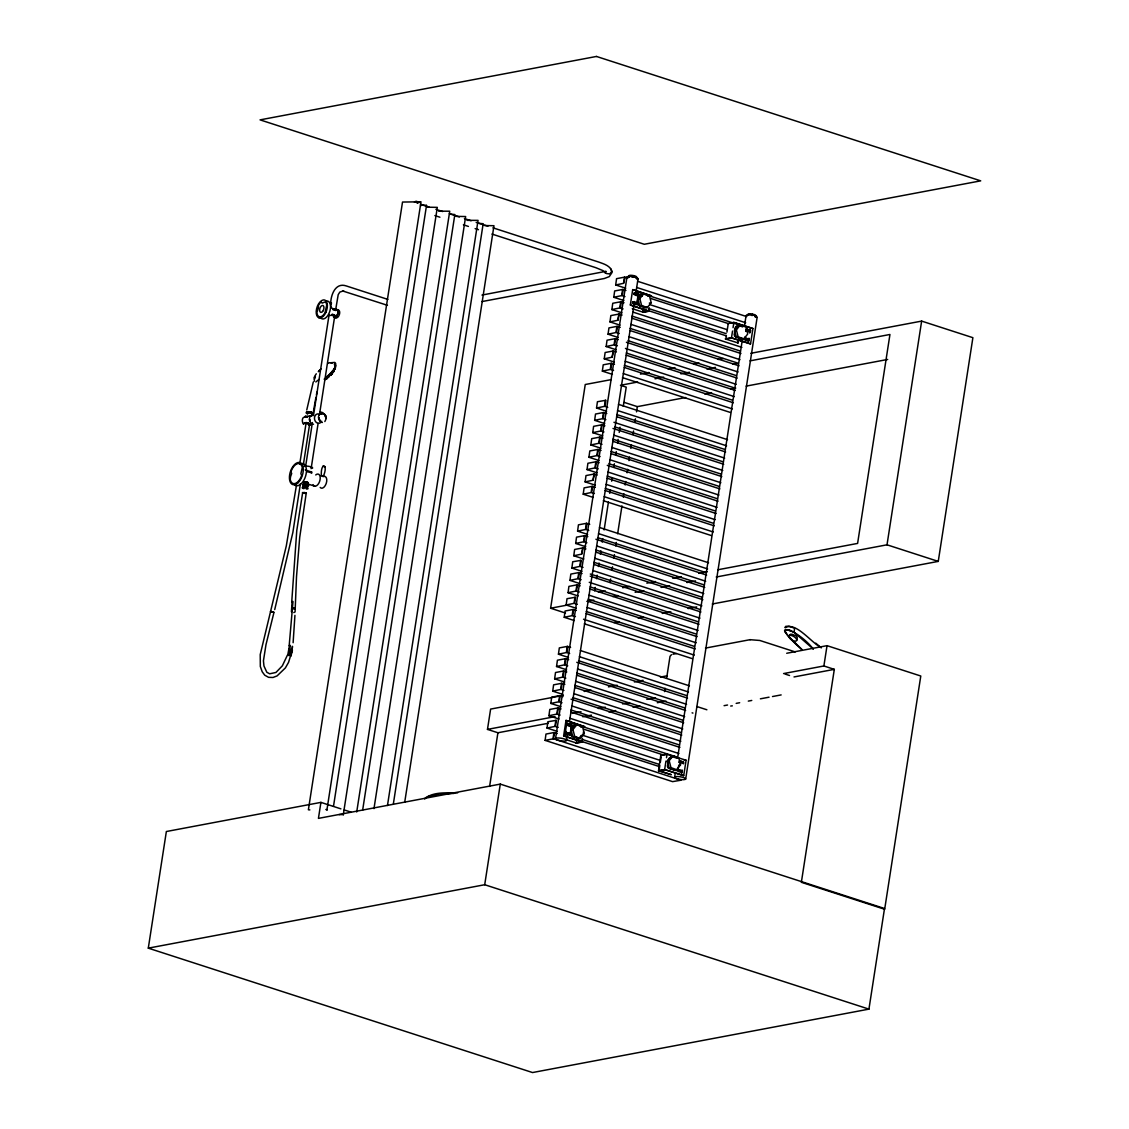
<?xml version="1.0" encoding="UTF-8"?>
<svg xmlns="http://www.w3.org/2000/svg" width="1129" height="1129" viewBox="0 0 1129 1129"><rect width="100%" height="100%" fill="white"/><g stroke="black" fill="none" stroke-linecap="round" stroke-linejoin="round"><path stroke-width="1.5" d="M335.003 369.268L334.777 367.983L334.706 368.929M746.961 315.852A5.222 1.242 8.8 0 1 752.239 314.85L753.537 315.118A5.222 1.242 8.8 0 1 755.851 317.376M331.15 303.913L331.46 302.798L331.122 304.068M291.437 611.833L292.072 601.701L293.004 601.475L289.165 645.83M291.719 602.124L296.772 530.559L302.628 492.71L306.382 493.218L304.576 492.54M322.372 422.472A4.671 3.768 79.3 0 1 320.1 421.385L318.66 417.293L318.801 419.593M736.32 336.71A2.568 2.06 79.3 0 1 734.626 334.255L734.654 333.591M294.937 615.347L293.117 642.697M785.248 627.766C795.451 621.246 811.37 642.584 820.374 647.1M305.394 417.222L305.465 416.276L302.995 417.928A4.756 3.824 79.3 0 0 302.727 422.641L303.405 423.897L305.507 423.121L310.729 424.758L308.669 425.167L310.334 423.925M334.48 364.145L335.172 367.475L335.059 366.445M288.841 649.048L291.169 650.036M314.709 378.949L315.386 376.211M333.634 370.072C335.172 371.751 333.619 367.983 333.93 369.945M678.614 765.914L678.19 768.68A2.568 2.06 79.3 0 1 675.763 770.486L669.116 768.524M789.693 635.091L791.824 634.202L795.649 635.669A4.389 2.695 25.5 0 1 797.215 637.377L797.032 639.847A4.361 2.286 46.4 0 1 796.608 640.044M320.918 802.38L318.434 818.384L500.288 784.105L884.515 908.506L868.935 1009.128L532.535 1072.55L148.294 948.148L166.358 831.523L320.918 802.38L340.916 808.858M290.957 656.161L292.411 649.852L288.544 662.384L285.383 667.916L277.099 675.89L273.006 677.485L268.575 677.329L264.75 675.198L262.21 671.797L260.319 666.491L260.22 654.608L286.314 545.829L296.49 485.004M299.721 464.132L306.185 422.401M300.399 483.776L292.863 532.465L274.728 609.575M303.362 464.654L309.544 424.659M305.663 466.122L312.394 422.556M313.481 415.599L329.118 314.554M302.6 492.625L306.227 493.232L299.693 537.545L296.518 576.594L295.078 611.974L293.794 612.595M311.11 468.676L318.11 423.375M319.733 412.932L334.833 315.372L332.646 314.37M335.525 310.56L338.206 294.669L339.843 292.072L342.906 291.056L387.459 305.31M323.402 476.156C328.821 463.596 320.297 461.888 321.384 475.873M326.902 810.072L420.99 201.809L402.517 202.049L308.386 809.775L309.854 809.916M333.521 806.177L426.522 205.393L422.5 205.012M343.23 815.124L437.318 207.369L427.947 207.2M356.722 811.991L449.737 211.208L438.659 211.165M362.649 810.128L454.846 214.552L450.824 214.185M373.981 808.618L465.642 216.542L456.271 216.373M387.473 805.499L478.061 220.381L466.983 220.338M393.4 803.622L483.17 223.725L479.148 223.359M404.732 802.126L493.966 225.715L484.595 225.546M548.158 723.294L497.917 732.763L487.474 729.39L490.621 709.083L563.385 695.365M489.605 786.433L497.917 732.763M148.294 948.148L484.708 884.727L500.288 784.105M565.488 613.047L550.613 608.221L585.245 384.509L611.128 379.64M545.109 740.37L553.52 738.775L681.055 780.195L672.574 781.635L545.109 740.37L545.97 734.062L553.944 732.566L557.246 733.525M557.077 731.31L547.015 728.05L547.875 721.756L556.371 720.316L555.426 726.469L558.206 727.372M558.982 719.004L548.92 715.744L549.781 709.449L557.754 707.954L561.071 708.913M560.887 706.698L550.825 703.438L551.686 697.143L559.659 695.647L562.976 696.593M562.792 694.391L552.73 691.131L553.605 684.837L561.565 683.327L564.881 684.287M564.698 682.071L554.635 678.825L555.51 672.517L563.47 671.021L566.786 671.981M566.603 669.765L556.541 666.505L557.416 660.211L565.375 658.715L568.691 659.675M568.508 657.459L558.446 654.199L559.321 647.905L567.28 646.409L570.597 647.369M574.308 620.555L564.232 617.295L565.107 611.001L573.066 609.505L576.383 610.464M576.213 608.249L566.151 604.989L567.012 598.695L575.508 597.255L574.548 603.408L577.342 604.311M578.119 595.943L568.056 592.683L568.917 586.388L576.877 584.878L580.193 585.838M580.024 583.637L569.962 580.377L570.822 574.082L578.782 572.572L582.098 573.532M581.929 571.316L571.867 568.07L572.728 561.762L581.223 560.323L580.278 566.476L583.058 567.379M583.834 559.01L573.772 555.75L574.633 549.456L582.592 547.96L585.909 548.92M585.739 546.704L575.677 543.444L576.538 537.15L584.497 535.654L587.814 536.614M587.644 534.398L577.582 531.138L578.443 524.844L586.403 523.334L589.719 524.293M593.275 497.437L583.213 494.192L584.088 487.883L592.048 486.387L595.364 487.347M595.181 485.131L585.118 481.871L585.993 475.577L593.953 474.081L597.269 475.041M597.086 472.825L587.024 469.565L587.899 463.271L595.858 461.775L599.174 462.735M598.991 460.519L588.929 457.259L589.804 450.965L597.763 449.469L601.08 450.415M600.896 448.213L590.834 444.953L591.709 438.659L599.668 437.149L602.985 438.108M602.801 435.893L592.739 432.647L593.614 426.339L601.574 424.843L604.89 425.802M604.707 423.587L594.644 420.327L595.519 414.033L603.479 412.537L606.795 413.496M606.612 411.281L596.549 408.021L597.424 401.726L605.92 400.287L604.961 406.44L607.755 407.343M612.412 374.376L602.35 371.116L603.225 364.822L611.184 363.326L614.501 364.286M614.317 362.07L604.255 358.81L605.13 352.516L613.089 351.02L616.406 351.98M616.222 349.764L606.16 346.504L607.035 340.21L614.995 338.7L618.311 339.66M618.127 337.458L608.065 334.198L608.94 327.904L616.9 326.394L620.216 327.354M620.033 325.138L609.97 321.892L610.845 315.584L618.805 314.088L622.121 315.047M621.938 312.832L611.876 309.572L612.751 303.278L620.71 301.782L624.027 302.741M623.843 300.526L613.781 297.266L614.656 290.972L622.615 289.476L625.932 290.435M625.748 288.22L615.686 284.96L616.561 278.665L624.52 277.155L627.837 278.115M552.984 738.719L553.944 732.566M547.015 728.05L554.889 726.413L555.849 720.26M548.92 715.744L556.795 714.107L557.754 707.954M550.825 703.438L558.7 701.801L559.659 695.647M552.73 691.131L560.605 689.48L561.565 683.327M554.635 678.825L562.51 677.174L563.47 671.021M556.541 666.505L564.415 664.868L565.375 658.715M558.446 654.199L566.321 652.562L567.28 646.409M564.232 617.295L572.121 615.658L573.066 609.505M566.151 604.989L574.026 603.352L574.971 597.199M568.056 592.683L575.931 591.046L576.877 584.878M569.962 580.377L577.836 578.725L578.782 572.572M571.867 568.07L579.741 566.419L580.687 560.266M573.772 555.75L581.647 554.113L582.592 547.96M575.677 543.444L583.552 541.807L584.497 535.654M577.582 531.138L585.457 529.501L586.403 523.334M583.213 494.192L591.102 492.54L592.048 486.387M585.118 481.871L593.007 480.234L593.953 474.081M587.024 469.565L594.912 467.928L595.858 461.775M588.929 457.259L596.818 455.622L597.763 449.469M590.834 444.953L598.723 443.302L599.668 437.149M592.739 432.647L600.628 430.996L601.574 424.843M594.644 420.327L602.533 418.69L603.479 412.537M596.549 408.021L604.438 406.384L605.384 400.231M602.35 371.116L610.224 369.479L611.184 363.326M604.255 358.81L612.13 357.173L613.089 351.02M606.16 346.504L614.035 344.867L614.995 338.7M608.065 334.198L615.94 332.547L616.9 326.394M609.97 321.892L617.845 320.241L618.805 314.088M611.876 309.572L619.75 307.935L620.71 301.782M613.781 297.266L621.656 295.629L622.615 289.476M615.686 284.96L623.561 283.323L624.52 277.155M553.52 738.775L554.466 732.622M560.111 715.066L557.331 714.163L558.276 708.01M562.016 702.76L559.236 701.857L560.182 695.704M563.921 690.44L561.141 689.537L562.087 683.384M565.827 678.134L563.046 677.231L563.992 671.078M567.732 665.828L564.952 664.925L565.897 658.771M569.637 653.522L566.857 652.618L567.802 646.465M594.404 493.5L591.624 492.597L592.584 486.444M594.489 474.138L593.007 480.234M598.215 468.888L595.435 467.985L596.394 461.832M600.134 456.582L597.34 455.679L598.299 449.525M602.039 444.261L599.245 443.358L600.205 437.205M603.944 431.955L601.15 431.052L602.11 424.899M605.85 419.649L603.055 418.746L604.015 412.593M575.437 616.617L572.643 615.714L573.603 609.561M579.248 592.005L576.453 591.102L577.413 584.949M581.153 579.685L578.358 578.782L579.318 572.629M583.128 548.017L581.647 554.113M586.868 542.767L584.088 541.864L585.034 535.711M588.773 530.461L585.993 529.557L586.939 523.404M613.541 370.439L610.761 369.536L611.706 363.383M613.611 351.077L612.13 357.173M617.351 345.827L614.571 344.924L615.517 338.771M619.256 333.507L616.476 332.603L617.422 326.45M619.327 314.144L617.845 320.241M623.067 308.894L620.287 307.991L621.246 301.838M624.972 296.588L622.192 295.685L623.152 289.532M625.057 277.226L623.561 283.323M555.524 738.592L626.976 277M582.493 738.507L581.957 741.922L563.639 735.798L566.024 720.415L584.85 726.695M649.189 307.695L648.653 311.11L630.335 304.985L632.706 289.603L651.546 295.883M564.74 736.15L567.125 720.768L566.024 720.415M565.29 736.517L566.081 731.394M632.381 303.264L633.002 301.641L636.841 302.897C637.716 307.723 626.75 299.848 636.601 304.435M566.306 732.453L565.7 734.076L569.905 735.247L570.145 733.709L566.306 732.453L570.145 733.709M567.45 725.072L567.689 723.534L571.528 724.776C572.403 729.602 561.438 721.741 571.288 726.314M632.762 303.193L633.002 301.641M634.145 294.26L634.385 292.721L638.224 293.963C639.099 298.79 628.133 290.929 637.984 295.502M566.56 740.483A5.617 1.341 8.8 0 0 558.799 737.971A5.617 1.341 8.8 0 0 557.768 740.158A5.617 1.341 8.8 0 0 566.56 740.483L567.633 733.525M569.524 721.332L634.512 301.542M635.585 294.584L638.012 278.905M569.778 733.779L569.905 735.247M570.921 726.384L571.161 724.846L567.689 723.534M636.234 304.505L636.841 302.897M637.617 295.572L638.224 293.963M637.377 302.77L638.464 295.798A2.568 2.06 79.3 0 1 640.792 294.81L640.425 294.881A2.568 2.06 79.3 0 0 637.885 296.461L637.208 300.78M594.687 590.862L595.223 587.39M596.578 578.683L597.114 575.197M598.469 566.49L599.005 563.004M600.346 554.297L600.896 550.825M602.237 542.118L602.773 538.632M604.128 529.924L608.432 502.066M609.787 493.359L610.323 489.873M611.678 481.18L612.214 477.694M613.823 467.237L614.374 463.765M615.714 455.058L616.251 451.572M617.605 442.864L618.142 439.379M619.214 432.421L620.033 427.199M623.264 406.299L626.228 387.148L620.456 385.285L637.73 382.025M630.335 304.985L649.288 311.181L642.824 312.281L643.347 308.852M565.601 739.495L576.354 742.981L576.891 739.566M632.296 308.683L643.05 312.168L643.572 308.753M583.016 735.078L583.552 731.663M610.112 582.493L610.648 579.008M611.989 570.314L612.525 566.829M613.88 558.121L614.416 554.635M615.771 545.928L616.307 542.456M617.648 533.749L621.966 505.891M623.307 497.183L623.857 493.698M625.198 484.99L625.734 481.504M627.089 472.797L627.625 469.325M628.98 460.618L629.516 457.132M630.857 448.425L631.393 444.939M633.016 434.496L633.552 431.01M634.907 422.302L635.444 418.831M636.516 411.859L637.335 406.638L685.67 397.521M664.558 691.597L665.066 688.267M666.618 678.275L670.019 656.344L671.43 654.721M661.411 755.329L667.013 754.271L686.093 760.254L683.708 775.637L664.628 769.653L659.026 770.712L671.318 774.692L658.532 770.74L660.818 755.188L667.394 754.2M659.294 769.004L659.816 765.589M660.352 762.16L661.142 757.037M726.399 335.553L725.862 338.982L731.465 337.924L750.545 343.908L752.93 328.525L733.921 322.386L727.866 323.656M726.921 332.138L728.247 323.586M664.628 769.653L665.955 761.115M666.491 757.686L667.013 754.271M731.465 337.924L732.523 331.079M733.06 327.664L733.85 322.541L752.93 328.525M734.499 332.279L735.304 327.509A2.568 2.06 79.3 0 1 737.576 326.323M669.483 768.454A2.568 2.06 79.3 0 1 667.818 765.321L668.678 759.789A2.568 2.06 79.3 0 1 671.106 757.982L670.739 758.053M734.259 334.325L735.981 326.916A2.568 2.06 79.3 0 1 737.943 326.253M738.31 339.617L737.787 343.033L738.691 339.547M674.634 777.161L675.17 773.675M677.598 757.996L742.317 339.956M744.477 326.027L746.086 315.57M679.206 762.414L679.446 760.875L683.285 762.117L683.426 763.585L683.666 762.047L679.813 760.805L679.206 762.414L683.426 763.585M744.66 339.603L745.267 337.994L749.12 339.236C749.995 344.063 739.015 336.202 748.88 340.775M746.043 330.684L746.65 329.075L750.489 330.317C751.378 335.144 740.398 327.283 750.263 331.855M678.43 769.738L677.823 771.347L682.043 772.518L682.283 770.98L678.43 769.738L682.283 770.98M745.027 339.533L745.267 337.994M746.41 330.614L746.65 329.075M752.097 315.64L752.337 314.102M681.563 773.351L682.099 769.922M748.4 341.607L748.936 338.192M749.727 333.055L750.517 327.932M754.92 316.783L755.033 316.007A3.994 0.96 8.8 0 0 753.269 314.285L752.267 314.088A3.994 0.96 8.8 0 0 747.948 314.554M685.67 779.052A5.617 1.341 8.8 0 0 677.908 776.54A5.617 1.341 8.8 0 0 676.878 778.714A5.617 1.341 8.8 0 0 685.67 779.052L757.122 317.461M813.106 648.836L794.026 632.226L794.647 628.246L788.804 626.143L785.586 626.383L785.121 627.428M823.888 665.969L827.035 645.661L920.784 676.017L884.67 909.268L801.364 882.299L834.317 669.356L823.888 665.969L783.568 673.576M716.223 577.004L887.013 544.813L921.645 321.102L972.888 337.684L938.255 561.395L712.258 604.001M313.566 410.702L315.894 397.479M306.763 409.968L313.269 382.025M605.765 271.496L605.059 273.006M326.013 419.071L324.842 421.554M316.43 394.713L316.967 392.059M745.874 331.404L745.902 331.249A2.568 2.06 79.3 0 0 745.747 329.922M314.229 381.263L314.441 380.332M329.569 375.153L324.969 379.33M333.521 316.557L333.761 316.896A4.05 2.202 -72.1 0 0 337.881 313.213L338.037 312.705M326.761 377.495L327.593 377.368M304.548 492.569L302.53 492.597M735.515 328.045L735.981 326.916L734.556 336.146L742.6 338.742A2.568 2.06 79.3 0 0 745.027 336.95M313.947 379.231L314.469 377.439M327.551 377.128L326.027 379.217L327.156 377.989M638.464 295.798L637.363 302.092A2.568 2.06 79.3 0 0 639.042 305.211L645.308 307.243M325.9 378.794L326.21 379.062M330.952 374.32L329.16 375.068L330.755 375.195M287.443 655.088L282.349 665.828L275.942 672.461L269.662 673.801L266.811 672.235L263.96 665.983L263.438 660.818L265.992 644.631L273.98 612.341L270.438 611.41L271.214 611.735M330.515 375.294L329.837 374.786L330.825 374.249M334.142 370.51L333.916 369.282L333.958 370.114M318.646 415.839C320.072 410.9 326.775 413.863 326.083 418.238M331.954 373.572L331.672 373.219M306.905 422.796L308.161 423.629L306.763 422.726M333.563 371.229C333.111 374.193 333.083 369.31 333.831 371.624M334.551 364.427L335.666 365.598L335.398 367.983L330.952 375.209L331.912 373.403M332.363 373.36L332.208 372.147L332.745 372.937M332.222 373.741C332.095 373.614 330.077 374.278 325.251 378.808M328.708 376.493L329.456 376.437M332.984 371.258L332.9 372.175L332.928 371.328A12.363 4.333 -41.3 0 0 334.043 369.663L333.789 369.366M426.522 205.393L425.562 206M789.877 635.373L790.596 634.216M329.118 375.548L330.021 374.348M337.218 315.273L336.117 316.713M331.093 374.249L329.851 375.463M327.833 377.439L327.636 376.86M424.758 799.05L425.929 797.511M328.991 315.443L334.734 315.259M329.146 376.804L328.454 376.239L329.287 376.098M637.97 298.945L641.879 294.076L643.756 293.723L649.429 295.784L651.207 302.713L647.284 307.582L645.421 307.935L639.734 305.874L637.97 298.945L639.833 298.592L643.756 293.723M734.499 330.232L738.422 325.364L740.285 325.011L745.973 327.071L747.737 334.001L743.828 338.869L741.965 339.222L736.277 337.162L734.499 330.232L736.376 329.88L740.285 325.011M571.091 729.913L575 725.044L576.877 724.691L582.55 726.751L584.328 733.681L580.405 738.549L578.542 738.902L572.855 736.842L571.091 729.913L572.953 729.56L576.877 724.691M578.542 738.902L581.477 735.247M667.31 761.059L671.233 756.19L673.096 755.837L678.783 757.912L680.547 764.841L676.638 769.696L674.761 770.049L669.088 767.988L667.31 761.059L669.187 760.706L673.096 755.837M334.678 368.35L334.833 368.153A12.363 4.333 -41.3 0 0 335.313 366.727M330.416 374.532L331.446 374.08M307.638 487.375C309.12 485.964 302.643 484.92 302.911 486.444M327.749 377.876L326.958 377.269M331.277 373.741L331.404 372.909M328.045 376.409L333.21 371.681L332.575 371.06M326.041 378.13L326.408 378.935M326.817 378.032L327.579 378.017M326.493 376.86L329.033 374.687A13.788 4.812 -41.2 0 0 332.589 370.806M325.081 379.64L324.503 379.062L325.434 379.429M315.824 381.955L318.985 379.485M303.405 423.897L304.929 422.655M329.273 375.04L330.134 375.407M326.45 378.977L325.844 378.286M813.275 649.02C797.836 629.093 765.406 617.69 802.07 649.739M307.935 483.734L307.483 482.323L303.518 482.549L304.562 482.873M425.294 798.175C434.397 791.443 446.929 793.122 457.64 792.854M324.249 379.189L326.154 377.89M337.881 313.213A4.05 2.202 -72.1 0 0 335.158 310.023L335.454 309.798M306.227 493.232L304.985 493.472M308.175 483.014C308.796 481.744 302.389 481.152 304.35 482.605M327.833 376.649L326.577 377.298M321.299 475.634L323.614 476.085M325.067 466.672L322.767 466.249M306.919 417.123L307.667 416.672L306.778 417.166M794.026 632.226C771.474 622.629 797.427 644.419 801.886 649.556M306.651 417.095L307.836 416.559M327.89 363.439L329.781 362.621M605.963 271.327L481.97 295.078M312.521 413.496C314.285 412.085 308.824 411.549 307.652 411.704A4.728 1.157 9.3 0 0 306.721 411.859A3.288 0.79 8.8 0 0 307.582 412.96M427.355 796.735L439.223 793.969L453.957 793.433M337.825 309.981L337.388 310.122A4.079 2.216 -72.1 0 0 336.894 310.475M335.722 317.037L334.043 317.15M330.444 362.776L334.763 362.423A13.788 4.812 -41.2 0 1 334.932 367.165A13.887 4.911 -40.7 0 1 332.618 370.848M307.61 485.216L305.197 483.974L303.165 484.877M334.791 309.318C337.585 309.445 331.757 308.725 331.178 307.652C329.216 300.991 333.168 281.601 346.038 285.863L387.882 299.411M293.907 609.251L294.838 609.025M310.884 472.204L312.013 472.19L305.211 469.904M308.245 423.446C304.534 422.133 315.937 426.24 307.808 423.192M749.995 639.691L759.817 640.468L795.268 651.927M481.984 301.57L604.354 278.496L609.279 276.619L612.116 272.385C611.057 265.851 603.944 263.988 598.652 262.041L492.95 227.818M634.385 292.721L637.843 294.034M647.566 296.137L649.429 295.784M649.33 303.066L651.207 302.713M639.734 305.874L641.611 305.522L647.284 307.582M643.05 312.168L648.653 311.11M729.644 323.331L733.85 322.541M750.489 330.317L746.283 329.146M736.277 337.162L738.14 336.809L743.828 338.869M749.12 339.236L744.9 338.065M640.453 374.108L649.076 372.485M668.058 368.901L674.959 367.602M693.926 364.018L699.105 363.044M718.086 359.474L723.252 358.5M750.856 353.292L921.645 321.102M655.003 378.765L663.64 377.142M680.914 373.882L689.551 372.245M706.825 369L715.476 367.362M732.749 364.117L737.929 363.129L630.095 328.398M750.023 360.857L889.948 334.48L857.603 543.416L717.677 569.792M704.665 393.936L711.566 392.638M730.562 389.053L735.741 388.08M746.1 386.132L887.676 359.445M303.475 487.347L307.13 487.968A3.02 0.72 8.8 0 1 306.368 489.026M598.469 592.273L605.384 590.961M622.658 587.715L629.573 586.403M646.846 583.157L655.483 581.52M672.757 578.26L681.394 576.637M698.668 573.377L707.304 571.754M550.613 608.221L567.859 604.975M586.84 601.39L593.741 600.092M612.722 596.521L617.888 595.547M635.147 592.288L643.77 590.665M661.029 587.419L669.652 585.782M686.898 582.536L695.52 580.913M613.922 622.531L619.101 621.557M638.068 617.986L643.248 617.013M662.229 613.428L670.852 611.805M688.097 608.559L696.72 606.922M672.94 654.213L676.37 653.578M705.47 648.088L750.235 639.649M584.173 691.442L591.102 690.144M608.418 686.869L617.083 685.232M634.413 681.972L643.064 680.335M660.394 677.075L667.324 675.763M786.715 653.268L827.035 645.661M487.474 729.39L555.045 716.647M572.361 713.387L581.026 711.75M598.342 708.49L605.271 707.177M622.601 703.917L629.53 702.605M646.846 699.345L655.512 697.708M582.804 716.76L591.469 715.137M608.785 711.863L615.714 710.564M633.044 707.29L639.974 705.992M657.29 702.718L665.955 701.095M794.012 676.948L834.317 669.356M580.687 727.104L582.55 726.751M724.084 705.667L727.542 705.018M736.193 703.381L739.65 702.732M748.301 701.109L751.759 700.446M760.396 698.823L769.047 697.186M772.504 696.537L781.155 694.914M572.855 736.842L574.732 736.489L580.405 738.549M576.354 742.981L581.957 741.922M668.678 759.789L668.297 759.859A2.568 2.06 79.3 0 1 669.652 758.053M667.818 765.321L667.451 765.391A2.568 2.06 79.3 0 0 668.594 768.27M678.684 765.194L680.547 764.841M669.088 767.988L670.951 767.635L676.638 769.696M327.029 376.917L327.763 376.945M322.259 413.2L320.537 413.482C327.184 413.27 317.842 411.027 320.523 412.678M309.558 416.051L309.981 415.994A3.26 2.216 -20.5 0 1 310.588 416.022M307.497 485.738L308.372 485.315L304.195 484.186A3.02 0.72 8.8 0 0 303.292 485.131M339.137 814.644L342.172 814.573M327.057 376.818L327.833 376.761M331.037 362.988L332.448 362.903M337.867 310.038L338.277 310.023A4.079 2.216 -72.1 0 1 339.631 313.481A4.079 2.216 -72.1 0 1 337.077 317.701L335.595 317.531L336.216 317.856A4.079 2.216 -72.1 0 1 334.974 316.628M303.899 486.176L305.86 486.345M325.844 809.493L327.325 809.789M739.876 350.907L632 316.092M736.066 375.52L628.19 340.718M734.16 387.826L626.285 353.024M732.255 400.132L624.379 365.33M730.336 412.452L622.474 377.636M724.55 449.342L616.688 414.541M722.645 461.662L614.769 426.847M720.739 473.968L612.864 439.153M718.834 486.274L610.958 451.473M716.929 498.581L609.053 463.779M715.024 510.887L607.148 476.085M713.119 523.207L605.243 488.391M711.214 535.513L603.338 500.697M705.569 572.459L597.707 537.658M703.663 584.766L595.802 549.964M701.758 597.086L593.896 562.27M699.853 609.392L590.312 574.04M697.948 621.698L590.086 586.897M696.043 634.004L588.181 599.203M694.137 646.31L586.276 611.509M692.232 658.63L584.37 623.815M686.432 695.52L578.57 660.719M684.527 707.841L576.665 673.025M682.622 720.147L574.76 685.331M680.716 732.453L572.855 697.651M678.811 744.759L570.949 709.958M676.906 757.065L570.724 722.8M309.134 423.897L310.771 423.939M321.68 413.158L323.007 413.355M342.906 291.056L343.95 291.226M331.926 314.356L334.142 314.92M271.623 611.579L270.72 611.565M683.694 759.662L686.093 760.254M332.716 309.29L335.482 310.179M692.105 712.851L692.924 713.076M575.988 743.051L582.592 742.035L563.639 735.798M319.86 413.793L322.795 413.807M272.555 611.833L273.684 612.2M791.358 630.688L785.798 629.827L784.57 630.575L784.923 631.901M307.257 483.776L314.793 486.204M420.807 204.462L429.203 207.186M435.907 209.359L442.624 211.532M449.328 213.706L459.404 216.951M464.428 218.589L471.146 220.762M476.17 222.385L487.926 226.195M434.877 215.583L439.915 217.205M463.398 224.812L468.422 226.435M475.126 228.608L478.484 229.695M491.905 234.042L595.872 267.7L603.055 270.65L606.71 273.613L609.801 273.895L611.763 271.383L610.606 268.519M637.617 281.29L746.664 316.586M636.657 287.443L745.704 322.753M651.038 295.727L632.706 289.603M635.81 291.48L741.471 325.688M634.667 293.3L642.415 295.77M650.812 298.479L727.979 323.473M635.839 293.865L641.978 295.854M649.852 304.632L727.02 329.626M632.621 301.711L636.474 302.967M649.006 308.669L726.145 333.648M648.907 310.8L726.074 335.779M737.816 339.575L742.854 341.212M750.545 343.908L731.536 337.783L725.241 338.912L738.154 342.962M632.847 312.056L741.894 347.365M631.901 318.209L740.949 353.518M630.942 324.362L739.989 359.671M629.996 330.529L739.043 365.824M629.036 336.682L738.084 371.977M626.412 342.285L737.138 378.13M625.452 348.438L736.179 384.297M626.186 355.141L735.233 390.451M625.226 361.294L734.273 396.604M624.281 367.447L733.328 402.757M623.321 373.6L732.368 408.91M624.365 402.432L637.335 406.638M618.48 404.351L727.528 439.661M617.535 410.504L726.568 445.814M616.575 416.657L725.622 451.967M613.95 422.274L724.663 458.12M612.991 428.427L723.717 464.273M613.724 435.131L722.758 470.426M612.765 441.284L721.812 476.579M611.819 447.437L720.852 482.732M610.86 453.59L719.907 488.899M887.013 544.813L938.255 561.395M609.914 459.743L718.947 495.052M607.275 465.36L718.002 501.205M607.995 472.049L717.042 507.358M607.049 478.202L716.096 513.512M606.09 484.355L715.137 519.665M605.144 490.508L714.191 525.818M604.184 496.675L713.232 531.971M599.499 527.469L708.546 562.764M598.553 533.622L707.601 568.931M595.914 539.225L706.641 575.084M596.648 545.928L705.696 581.237M595.689 552.081L704.736 587.39M594.743 558.234L703.79 593.544M593.783 564.387L702.831 599.697M592.838 570.54L701.885 605.85M590.199 576.157L700.926 612.003M589.253 582.31L699.98 618.156M589.973 589.013L699.02 624.309M589.028 595.166L698.075 630.476M588.068 601.32L697.115 636.629M587.122 607.473L696.17 642.782M785.064 674.055L789.538 675.509M586.163 613.626L695.21 648.935M583.538 619.242L694.264 655.088M580.377 650.53L689.424 685.839M579.417 656.683L688.464 691.992M576.792 662.3L687.519 698.145M696.847 706.528L706.881 709.774M577.512 668.989L686.559 704.298M576.566 675.142L685.599 710.451M575.607 681.309L684.654 716.605M574.661 687.462L683.694 722.758M573.701 693.615L682.749 728.911M571.076 699.218L681.789 735.078M571.796 705.921L680.843 741.231M570.851 712.074L679.884 747.384M569.891 718.227L678.938 753.537M584.342 726.54L567.068 720.81M567.986 724.112L574.125 726.102M584.032 729.278L662.892 754.807M583.086 735.431L660.253 760.41M573.913 736.531L578.612 738.056A2.568 2.06 79.3 0 0 580.179 737.816M582.225 739.453L659.378 764.432M580.447 741.033L659.308 766.563M683.708 775.637L664.699 769.512L658.532 770.74M344.26 809.945L350.921 812.104M484.708 884.727L868.935 1009.128M738.422 325.364L742.684 326.902M671.233 756.19L676.906 758.251M333.111 314.582L334.565 315.555L334.113 317.051A2.78 1.312 38.7 0 1 333.577 317.023M304.026 484.75L303.419 484.158L305.931 484.355A3.02 0.72 8.8 0 1 308.457 485.174A3.02 0.72 8.8 0 1 307.808 485.851M311.872 416.036L305.465 416.276M324.531 414.287L323.741 413.68L325.688 416.107L325.293 415.26L324.531 414.287L326.041 418.379L325.533 415.881M815.759 643.163L821.291 647.905M324.023 413.99L324.884 414.809M319.817 420.863L318.759 418.563L320.678 421.681M331.489 373.939L331.347 373.022M326.323 378.511L327.227 378.483M331.234 374.32L331.291 374.87M331.94 374.122L331.319 373.445L334.226 369.705A12.377 4.347 -41.3 0 0 335.299 365.415L334.72 364.639M326.775 378.836L326.845 378.243M329.287 376.282L329.202 376.14M337.571 310.08L337.91 310.87M318.745 419.071L318.463 416.629M309.981 421.244L309.586 419.268M309.868 420.948L309.713 420.313A3.994 3.218 79.3 0 1 309.6 419.621M736.376 329.88L738.14 336.809M639.833 298.592L641.611 305.522M669.187 760.706L670.951 767.635M572.953 729.56L574.732 736.489M325.886 416.601L326.112 418.224M735.953 336.781A2.568 2.06 79.3 0 1 734.372 334.974M627.018 277.367A5.617 1.341 8.8 0 1 633.806 276.831A5.617 1.341 8.8 0 1 636.982 279.399M581.054 736.263A2.568 2.06 79.3 0 1 580.885 736.884M573.73 725.693A2.568 2.06 79.3 0 0 571.189 727.274L570.3 732.975A2.568 2.06 79.3 0 0 571.966 736.094M574.096 725.622A2.568 2.06 79.3 0 0 571.57 727.203L570.681 732.904A2.568 2.06 79.3 0 0 572.347 736.023M753.156 315.062A3.994 0.96 8.8 0 1 755.414 316.628M747.821 315.33A3.994 0.96 8.8 0 1 752.154 314.85M636.234 277.325A3.994 0.96 8.8 0 1 636.304 278.073M629.008 277.042A3.994 0.96 8.8 0 1 629.432 276.153M632 276.139A3.994 0.96 8.8 0 1 635.683 277.028M628.811 277.071A3.994 0.96 8.8 0 1 629.305 276.915M631.887 276.915A3.994 0.96 8.8 0 1 633.919 277.268M636.107 278.087A3.994 0.96 8.8 0 1 636.403 278.369M629.657 276.577A3.994 0.96 8.8 0 1 632.127 275.377A3.994 0.96 8.8 0 1 636.417 277.297M677.823 768.75A2.568 2.06 79.3 0 1 677.654 769.371M638.661 305.282A2.568 2.06 79.3 0 1 636.996 302.163M647.284 306.594A2.568 2.06 79.3 0 1 646.395 307.257M290.633 649.443A24.528 13.322 -72.1 0 1 289.207 655.624M315.725 474.942A6.308 3.429 -72.1 0 1 320.086 476.48A6.308 3.429 -72.1 0 1 317.828 484.637A6.308 3.429 -72.1 0 1 313.058 484.637M301.217 463.553A11.544 6.266 -72.1 0 1 305.55 476.297A11.544 6.266 -72.1 0 1 294.641 484.849M320.184 487.432A6.167 3.359 -72.1 0 0 326.21 483.508A6.167 3.359 -72.1 0 0 323.995 476.367A6.097 3.316 -72.1 0 0 323.092 476.706M304.237 466.545A4.262 1.016 8.8 0 1 309.699 466.517A4.262 1.016 8.8 0 1 312.168 468.323M306.876 471.739A4.262 1.016 8.8 0 1 311.703 473.305M335.172 309.896A4.107 2.23 -72.1 0 1 337.91 310.969A4.107 2.23 -72.1 0 1 336.541 316.176A4.107 2.23 -72.1 0 1 333.436 316.529M332.674 309.515A2.964 0.706 8.8 0 1 333.874 309.755M326.323 300.991A9.357 5.08 -72.1 0 1 329.823 311.294A9.357 5.08 -72.1 0 1 321.003 318.251M325.815 312.521A9.357 5.08 -72.1 0 1 319.027 317.884M325.801 312.493A9.314 5.052 -72.1 0 0 326.606 301.852A9.357 5.08 -72.1 0 0 323.176 299.961A9.314 5.052 -72.1 0 0 316.586 308.767A9.314 5.052 -72.1 0 0 319.055 317.813M313.509 424.25A4.728 3.81 79.3 0 1 309.417 419.325A4.728 3.81 79.3 0 1 313.269 414.865M321.666 421.216A4.728 3.81 79.3 0 1 316.797 422.754A4.728 3.81 79.3 0 1 314.638 416.883A4.728 3.81 79.3 0 1 319.013 414.061M309.487 423.573A4.699 3.782 79.3 0 1 308.683 424.659M307.709 413.666A2.964 0.706 8.8 0 1 306.975 412.593A2.964 0.706 8.8 0 1 310.87 412.918A2.964 0.706 8.8 0 1 312.084 414.033M307.836 412.904A2.964 0.706 8.8 0 1 307.116 411.831A2.964 0.706 8.8 0 1 311.054 412.184A2.964 0.706 8.8 0 1 312.154 413.299M307.61 413.807A3.105 0.734 8.8 0 1 306.848 412.692A3.105 0.734 8.8 0 1 310.912 413.031A3.105 0.734 8.8 0 1 312.183 414.188M307.06 487.883A3.02 0.72 8.8 0 0 302.247 487.601L302.389 488.038A3.02 0.72 8.8 0 0 303.927 488.659M314.257 377.354A13.887 4.911 -40.7 0 1 316.303 373.798M318.265 371.751A13.788 4.812 -41.2 0 1 319.916 370.002M335.13 365.316A12.165 4.276 -41.3 0 1 335.003 367.292M333.111 370.876A12.165 4.276 -41.3 0 1 329.612 374.87M328.581 375.83A12.165 4.276 -41.3 0 1 325.293 378.398M319.154 370.792A12.193 4.149 -40.9 0 1 321.045 368.929M730.703 706.048A9.145 2.187 8.8 0 1 732.326 705.865M420.567 203.996A4.812 2.611 -72.1 0 1 420.581 206.24M416.996 203.022A4.812 2.611 -72.1 0 1 419.805 202.5M414.442 202.204A4.812 2.611 -72.1 0 1 418.012 203.164M290.407 477.101L290.266 479.74A10.443 5.673 -72.1 0 0 295.53 483.395A10.443 5.673 -72.1 0 0 301.711 475.295L300.878 473.743L302.304 467.477A10.443 5.673 -72.1 0 0 297.04 463.821A10.443 5.673 -72.1 0 0 290.873 471.936L291.705 473.474L290.407 477.101M318.406 307.907L316.882 312.564A8.213 4.46 -72.1 0 0 320.001 316.84A8.213 4.46 -72.1 0 0 325.025 312.648L326.69 305.267A8.213 4.46 -72.1 0 0 325.406 301.81L322.104 303.122L321.229 301.866A8.213 4.46 -72.1 0 0 318.434 305.394L318.406 307.907M289.504 645.52L287.726 655.159L288.601 655.413L290.435 645.393L289.504 645.52M292.439 646.465L292.101 649.923L292.439 646.465M319.451 414.526L321.37 413.256L319.451 414.526M596.465 56.45L260.065 119.872L644.292 244.273L980.706 180.852L596.465 56.45M293.794 607.854L292.834 607.839L295.191 608.602L293.794 607.868M310.531 424.236L309.275 424.109L310.531 424.236M298.211 482.591A11.544 6.266 -72.1 0 0 301.217 463.398A11.544 6.266 -72.1 0 0 289.631 474.857A11.544 6.266 -72.1 0 0 298.211 482.591M322.64 311.421A3.613 1.962 -72.1 0 0 323.092 305.564A3.613 1.962 -72.1 0 0 319.634 309.769A3.613 1.962 -72.1 0 0 322.64 311.421M789.82 638.322A4.488 2.004 31.8 0 0 796.566 640.736A4.488 2.004 31.8 0 0 792.149 635.698A4.488 2.004 31.8 0 0 789.82 638.322"/></g></svg>
